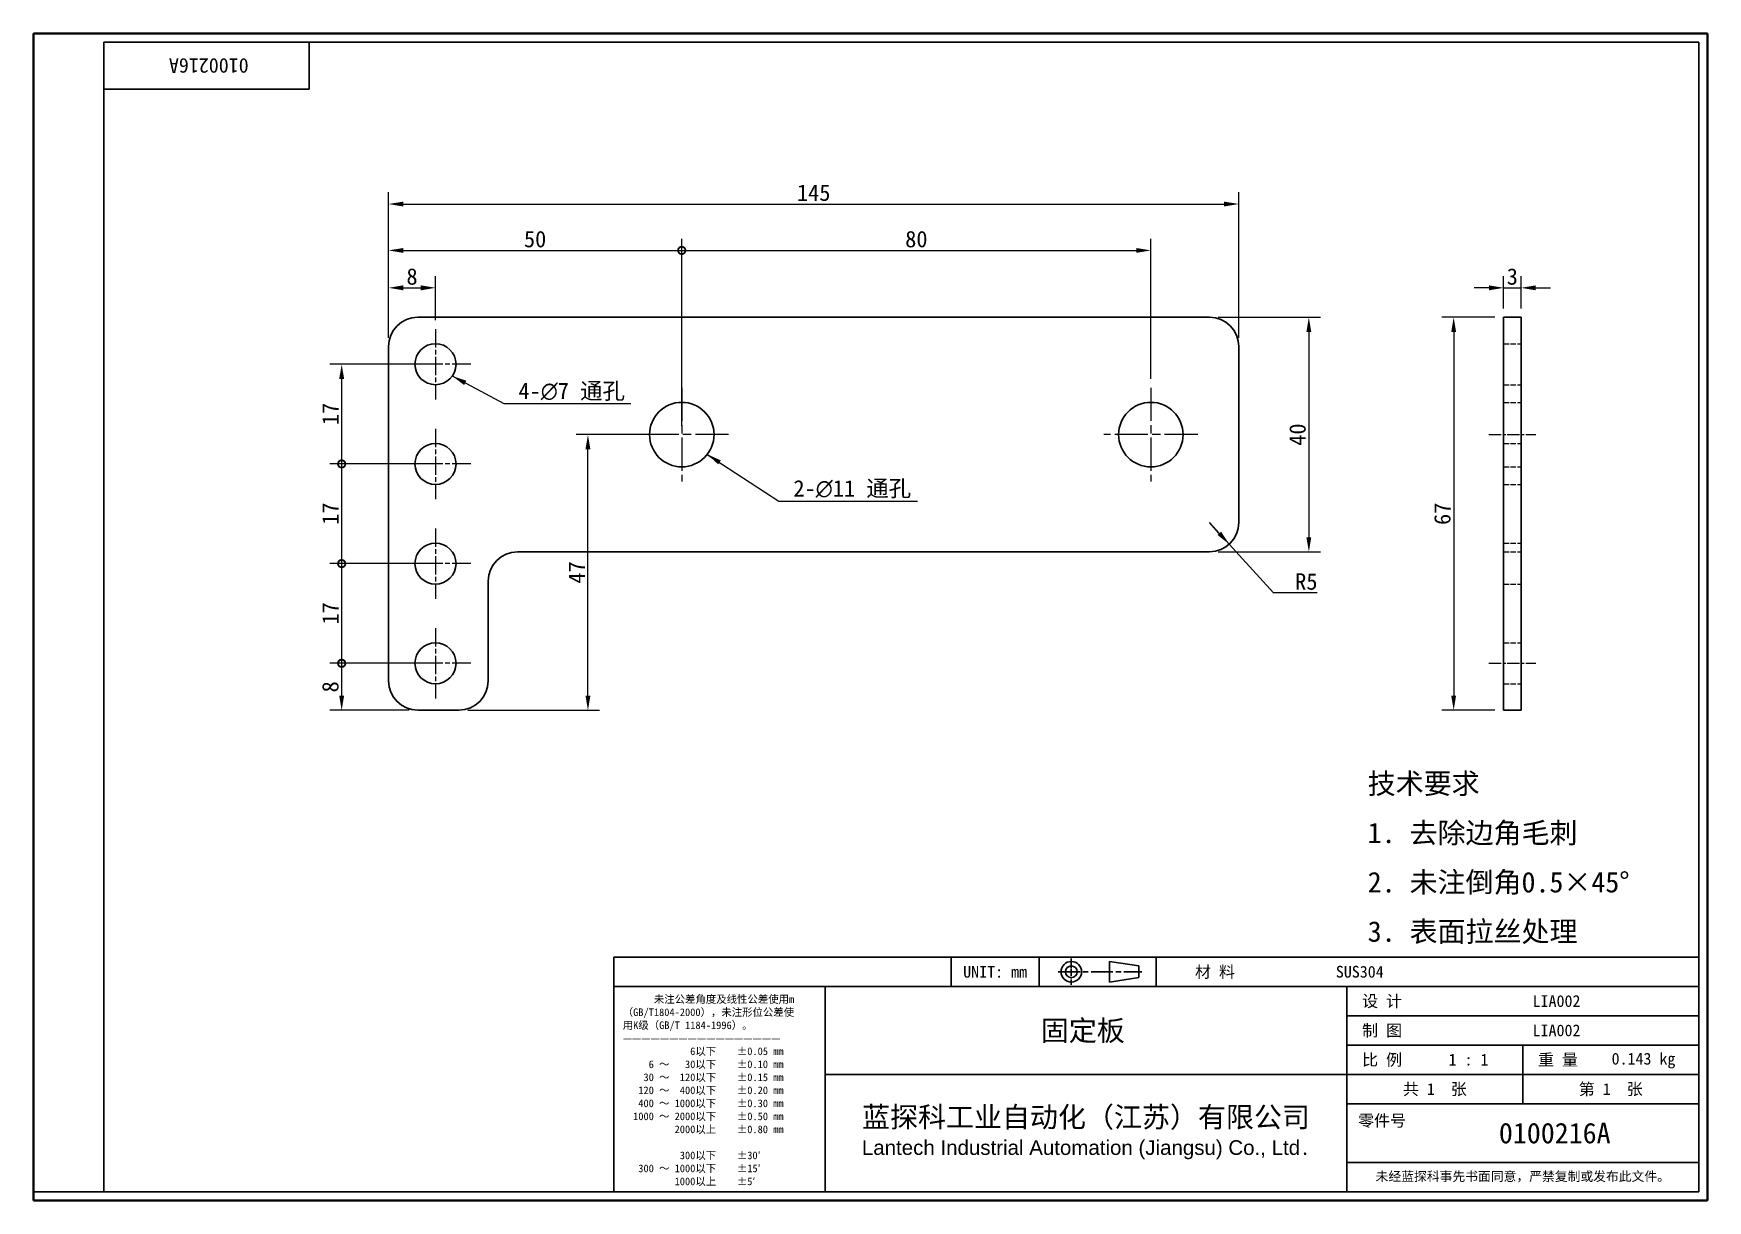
# Model space of a CAD drawing. Header units: millimetres. Extents: x 6 to 292, y 5 to 205.
import ezdxf
from ezdxf.enums import TextEntityAlignment as Align

# ---------------------------------------------------------------- set-up
doc = ezdxf.new("R2010")
doc.units = ezdxf.units.MM
doc.linetypes.add('CHAIN', pattern=[0.3543, 0.2362, -0.0295, 0.0591, -0.0295])
doc.linetypes.add('DASHED', pattern=[0.2067, 0.1654, -0.0413])
for name, color, linetype, lineweight in [('1', 7, 'Continuous', 18), ('可见 (ISO)', 7, 'Continuous', 25), ('图框 (ISO)', 7, 'Continuous', 35), ('标题 (ISO)', 7, 'Continuous', 25)]:
    doc.layers.add(name, color=color, linetype=linetype, lineweight=lineweight)
for name, color, linetype, lineweight, true_color in [('中心标记 (ISO)', 1, 'CHAIN', 18, 0xff0000), ('中心线 (ISO)', 1, 'CHAIN', 18, 0xff0000), ('尺寸 (ISO)', 7, 'Continuous', 18, 0x008000), ('符号 (ISO)', 7, 'Continuous', 18, 0x008000), ('隐藏 (ISO)', 5, 'DASHED', 18, 0x0000ff)]:
    doc.layers.add(name, color=color, linetype=linetype, lineweight=lineweight, true_color=true_color)
doc.styles.add('文本样式164', font='SimSun.ttf')
doc.styles.add('文本样式165', font='SimSun.ttf')
doc.styles.add('文本样式74', font='SimSun.ttf')
doc.styles.add('最新国标', font='simfang.ttf')
doc.styles.add('注释文本 (ISO)', font='simfang.ttf')
doc.dimstyles.new('默认 (GB)', dxfattribs={"dimtxt": 2.8, "dimasz": 2.5, "dimexe": 2, "dimexo": 1.5, "dimgap": 0.5, "dimtad": 1, "dimtoh": 1, "dimdsep": 46, "dimtxsty": '最新国标', "dimcen": 0.09, "dimdle": 10, "dimclrd": 256, "dimclre": 256, "dimclrt": 256, "dimaunit": 1, "dimadec": 3, "dimazin": 2, "dimtfac": 0.535714, "dimtdec": 3, "dimtmove": 0, "dimatfit": 3, "dimfxl": 0, "dimtolj": 1, "dimlwd": -1, "dimlwe": -1, "dimarcsym": 0})
doc.dimstyles.new('默认 (GB)$7', dxfattribs={"dimtxt": 2.8, "dimasz": 2.5, "dimexe": 2, "dimexo": 1.5, "dimgap": 0.5, "dimtad": 1, "dimtoh": 1, "dimdsep": 46, "dimtxsty": '最新国标', "dimcen": 0.09, "dimdle": 10, "dimclrd": 256, "dimclre": 256, "dimclrt": 256, "dimaunit": 1, "dimadec": 3, "dimazin": 2, "dimtfac": 0.535714, "dimtdec": 3, "dimtmove": 0, "dimatfit": 3, "dimfxl": 0, "dimtolj": 1, "dimlwd": -1, "dimlwe": -1, "dimarcsym": 0})

# ---------------------------------------------------------------- blocks, each defined once
blk = doc.blocks.new('图框 最新国标')
at = {"layer": '图框 (ISO)'}
for p, q in [((6, 7), (6, 204.5)), ((6, 204.5), (291.5, 204.5)), ((291.5, 204.5), (291.5, 5.5)), ((6, 7), (6, 5.5)), ((6, 7), (6, 5.5)), ((291.5, 5.5), (6, 5.5))]:
    blk.add_line(p, q, dxfattribs=at)
at = {"layer": '图框 (ISO)', "color": 7, "linetype": 'Continuous', "lineweight": 25}
for p, q in [((18, 203), (290, 203)), ((18, 7), (18, 203)), ((18, 203), (290, 203)), ((53, 203), (53, 195)), ((290, 203), (290, 7)), ((290, 203), (290, 7)), ((53, 195), (18, 195)), ((290, 7), (6, 7)), ((290, 7), (18, 7))]:
    blk.add_line(p, q, dxfattribs=at)
at = {"layer": '图框 (ISO)', "style": '文本样式74'}
blk.add_attdef('零件代号_001', (42.7, 200.25), '', height=2.5, rotation=180, dxfattribs=at)
blk = doc.blocks.new('标题栏 最新国标')
at = {"layer": '标题 (ISO)'}
for p, q in [((381.98, -183.84), (196.98, -183.84)), ((196.98, -183.84), (196.98, -223.84)), ((254.48, -183.84), (254.48, -188.84)), ((269.48, -183.84), (269.48, -188.84)), ((281.48, -188.09), (281.48, -184.59)), ((281.48, -184.59), (286.48, -185.34)), ((286.48, -185.34), (286.48, -187.34)), ((289.48, -183.84), (289.48, -188.84)), ((381.98, -223.84), (381.98, -183.84)), ((383.48, -183.84), (383.48, -225.34)), ((286.48, -187.34), (281.48, -188.09)), ((196.98, -188.84), (381.98, -188.84)), ((232.98, -188.84), (232.98, -223.84)), ((321.98, -188.84), (321.98, -223.84)), ((321.98, -193.84), (381.98, -193.84)), ((321.98, -198.84), (381.98, -198.84)), ((351.98, -198.84), (351.98, -208.84)), ((321.98, -203.84), (232.98, -203.84)), ((321.98, -203.84), (381.98, -203.84)), ((321.98, -208.84), (381.98, -208.84)), ((321.98, -218.84), (381.98, -218.84)), ((196.98, -223.84), (381.98, -223.84)), ((383.48, -225.34), (196.98, -225.34))]:
    blk.add_line(p, q, dxfattribs=at)
at = {"layer": '标题 (ISO)', "linetype": 'CHAIN', "ltscale": 5.000333}
blk.add_line((274.98, -184.09), (274.98, -188.59), dxfattribs=at)
at = {"layer": '标题 (ISO)', "linetype": 'CHAIN', "ltscale": 15.834605}
blk.add_line((272.73, -186.34), (286.98, -186.34), dxfattribs=at)
at = {"layer": '标题 (ISO)'}
for radius in [1.75, 1]:
    blk.add_circle((274.98, -186.34), radius, dxfattribs=at)
at = {"layer": '1', "style": '文本样式164'}
for s, p in [('UNIT: mm', (261.98, -186.34)), ('材 料', (299.48, -186.34)), ('设 计', (327.98, -191.34)), ('制 图', (327.98, -196.34)), ('比 例', (327.98, -201.34)), ('重 量', (357.98, -201.34)), ('共 1  张', (336.98, -206.34)), ('第 1  张', (366.98, -206.34))]:
    blk.add_text(s, height=2, dxfattribs=at).set_placement(p, align=Align.MIDDLE_CENTER)
at = {"layer": '标题 (ISO)', "style": '注释文本 (ISO)'}
for s, insert, char_height, attachment_point, line_spacing_factor in [('\\fSimSun|b0|i0;{\\H1.3000;      未注公差角度及线性公差使用m\\P}\\fSimSun|b0|i0;{\\H1.3000;（GB/T1804-2000），未注形位公差使\\P}\\fSimSun|b0|i0;{\\H1.3000;用K级（GB/T 1184-1996）。\\P}\\fSimSun|b0|i0;{\\H1.3000;—————————————————\\P}\\fSimSun|b0|i0;{\\H1.3000;             6以下    ±0.05 mm\\P}\\fSimSun|b0|i0;{\\H1.3000;     6 ～   30以下    ±0.10 mm\\P}\\fSimSun|b0|i0;{\\H1.3000;    30 ～  120以下    ±0.15 mm\\P}\\fSimSun|b0|i0;{\\H1.3000;   120 ～  400以下    ±0.20 mm\\P}\\fSimSun|b0|i0;{\\H1.3000;   400 ～ 1000以下    ±0.30 mm\\P}\\fSimSun|b0|i0;{\\H1.3000;  1000 ～ 2000以下    ±0.50 mm\\P}\\fSimSun|b0|i0;{\\H1.3000;          2000以上    ±0.80 mm\\P}\\fSimSun|b0|i0;{\\H1.3000;\\P}\\fSimSun|b0|i0;{\\H1.3000;           300以下    ±30′\\P}\\fSimSun|b0|i0;{\\H1.3000;   300 ～ 1000以下    ±15′\\P}\\fSimSun|b0|i0;{\\H1.3000;          1000以上    ±5′}', (198.48, -206.63), 1.3, 4, 1.023913), ('{\\fMicrosoft YaHei|b0|i0|c134|p34;\\H1.75x;蓝探科工业自动化（江苏）有限公司\\P\\fArial|b0|i0|c0|p34;\\H0.71429x;Lantech Industrial Automation (Jiangsu) Co., Ltd\\fFangSong|b0|i0|c134|p49;.\\H1.15195x; }', (277.48, -213.84), 2, 5, 0.978695)]:
    blk.add_mtext(s, dxfattribs=dict(at, insert=insert, char_height=char_height, attachment_point=attachment_point, line_spacing_factor=line_spacing_factor))
at = {"layer": '标题 (ISO)', "attachment_point": 5, "style": '注释文本 (ISO)'}
for s, insert, char_height in [('\\fFangSong|b0|i0;零件号', (327.98, -211.84), 2), ('\\fSimSun|b0|i0;{\\H1.6000;未经蓝探科事先书面同意，严禁复制或发布此文件。}', (351.98, -221.34), 1.6)]:
    blk.add_mtext(s, dxfattribs=dict(at, insert=insert, char_height=char_height))
at = {"layer": '标题 (ISO)'}
for tag, p, height, style in [('材料_001', (320.09, -187.33), 2, '注释文本 (ISO)'), ('设计人_001', (353.65, -192.33), 2, '注释文本 (ISO)'), ('库存编号_001', (269.78, -198.11), 3.5, '文本样式165'), ('设计人_001', (353.65, -197.33), 2, '注释文本 (ISO)'), ('视图比例_001', (339.32, -202.33), 2, '注释文本 (ISO)'), ('质量\\P3;_001', (367.12, -202.16), 2, '注释文本 (ISO)'), ('零件代号_001', (347.9, -215.59), 3.5, '文本样式165')]:
    blk.add_attdef(tag, p, '', height=height, dxfattribs=dict(at, style=style))
blk = doc.blocks.new('*D5')
at = {"layer": 'Defpoints', "color": 0, "transparency": 16777216}
for p in [(211.56, 175.42), (66.56, 151.1), (211.56, 151.1)]:
    blk.add_point(p, dxfattribs=at)
at = {"layer": '尺寸 (ISO)', "color": 116, "true_color": 0x00803f, "transparency": 16777216}
for p, q in [((66.56, 152.6), (66.56, 177.42)), ((211.56, 152.6), (211.56, 177.42)), ((69.06, 175.42), (209.06, 175.42))]:
    blk.add_line(p, q, dxfattribs=at)
for points in [[(69.06, 175.83), (69.06, 175), (66.56, 175.42)], [(209.06, 175.83), (209.06, 175), (211.56, 175.42)]]:
    blk.add_solid(points, dxfattribs=at)
at = {"layer": '尺寸 (ISO)', "transparency": 16777216, "insert": (139.06, 177.33), "char_height": 2.8, "attachment_point": 5, "style": '最新国标'}
blk.add_mtext('\\A1;145', dxfattribs=at)
blk = doc.blocks.new('*D6')
at = {"layer": 'Defpoints', "color": 0, "transparency": 16777216}
for p in [(206.56, 156.1), (206.56, 116.1), (223.51, 116.1)]:
    blk.add_point(p, dxfattribs=at)
at = {"layer": '尺寸 (ISO)', "color": 116, "true_color": 0x00803f, "transparency": 16777216}
for p, q in [((208.06, 156.1), (225.51, 156.1)), ((223.51, 153.6), (223.51, 118.6)), ((208.06, 116.1), (225.51, 116.1))]:
    blk.add_line(p, q, dxfattribs=at)
for points in [[(223.09, 153.6), (223.92, 153.6), (223.51, 156.1)], [(223.09, 118.6), (223.92, 118.6), (223.51, 116.1)]]:
    blk.add_solid(points, dxfattribs=at)
at = {"layer": '尺寸 (ISO)', "transparency": 16777216, "insert": (221.59, 136.1), "char_height": 2.8, "attachment_point": 5, "rotation": 90, "style": '最新国标'}
blk.add_mtext('\\A1;40', dxfattribs=at)
blk = doc.blocks.new('_DotSmall')
at = {"color": 0, "linetype": 'ByBlock', "const_width": 0.5}
blk.add_lwpolyline([(-0.0625, 0, 1), (0.0625, 0, 1)], format="xyb", close=True, dxfattribs=at)
blk = doc.blocks.new('*D7')
at = {"layer": 'Defpoints', "color": 0, "transparency": 16777216}
for p in [(58.56, 97.1), (74.56, 97.1), (71.56, 89.1)]:
    blk.add_point(p, dxfattribs=at)
at = {"layer": '尺寸 (ISO)', "color": 116, "true_color": 0x00803f, "transparency": 16777216}
for p, q in [((73.06, 97.1), (56.56, 97.1)), ((58.56, 91.6), (58.56, 97.1)), ((70.06, 89.1), (56.56, 89.1))]:
    blk.add_line(p, q, dxfattribs=at)
blk.add_solid([(58.14, 91.6), (58.98, 91.6), (58.56, 89.1)], dxfattribs=at)
at = {"layer": '尺寸 (ISO)', "color": 116, "true_color": 0x00803f, "transparency": 16777216, "xscale": 2.5, "yscale": 2.5, "zscale": 2.5, "rotation": 90}
blk.add_blockref('_DotSmall', (58.56, 97.1), dxfattribs=at)
at = {"layer": '尺寸 (ISO)', "transparency": 16777216, "insert": (56.64, 93.09), "char_height": 2.8, "attachment_point": 5, "rotation": 90, "style": '最新国标'}
blk.add_mtext('\\A1;8', dxfattribs=at)
blk = doc.blocks.new('*D9')
at = {"layer": 'Defpoints', "color": 0, "transparency": 16777216}
for p in [(58.56, 114.1), (74.56, 114.1), (74.56, 97.1)]:
    blk.add_point(p, dxfattribs=at)
at = {"layer": '尺寸 (ISO)', "color": 116, "true_color": 0x00803f, "transparency": 16777216}
for p, q in [((73.06, 114.1), (56.56, 114.1)), ((58.56, 97.1), (58.56, 114.1)), ((73.06, 97.1), (56.56, 97.1))]:
    blk.add_line(p, q, dxfattribs=at)
at = {"layer": '尺寸 (ISO)', "color": 116, "true_color": 0x00803f, "transparency": 16777216, "xscale": 2.5, "yscale": 2.5, "zscale": 2.5}
for p, rotation in [((58.56, 114.1), 90), ((58.56, 97.1), 270)]:
    blk.add_blockref('_DotSmall', p, dxfattribs=dict(at, rotation=rotation))
at = {"layer": '尺寸 (ISO)', "transparency": 16777216, "insert": (56.64, 105.61), "char_height": 2.8, "attachment_point": 5, "rotation": 90, "style": '最新国标'}
blk.add_mtext('\\A1;17', dxfattribs=at)
blk = doc.blocks.new('*D10')
at = {"layer": 'Defpoints', "color": 0, "transparency": 16777216}
for p in [(58.56, 131.1), (74.56, 131.1), (74.56, 114.1)]:
    blk.add_point(p, dxfattribs=at)
at = {"layer": '尺寸 (ISO)', "color": 116, "true_color": 0x00803f, "transparency": 16777216}
for p, q in [((73.06, 131.1), (56.56, 131.1)), ((58.56, 114.1), (58.56, 131.1)), ((73.06, 114.1), (56.56, 114.1))]:
    blk.add_line(p, q, dxfattribs=at)
at = {"layer": '尺寸 (ISO)', "color": 116, "true_color": 0x00803f, "transparency": 16777216, "xscale": 2.5, "yscale": 2.5, "zscale": 2.5}
for p, rotation in [((58.56, 131.1), 90), ((58.56, 114.1), 270)]:
    blk.add_blockref('_DotSmall', p, dxfattribs=dict(at, rotation=rotation))
at = {"layer": '尺寸 (ISO)', "transparency": 16777216, "insert": (56.64, 122.61), "char_height": 2.8, "attachment_point": 5, "rotation": 90, "style": '最新国标'}
blk.add_mtext('\\A1;17', dxfattribs=at)
blk = doc.blocks.new('*D11')
at = {"layer": 'Defpoints', "color": 0, "transparency": 16777216}
for p in [(58.56, 148.1), (74.56, 148.1), (74.56, 131.1)]:
    blk.add_point(p, dxfattribs=at)
at = {"layer": '尺寸 (ISO)', "color": 116, "true_color": 0x00803f, "transparency": 16777216}
for p, q in [((73.06, 148.1), (56.56, 148.1)), ((58.56, 131.1), (58.56, 145.6)), ((73.06, 131.1), (56.56, 131.1))]:
    blk.add_line(p, q, dxfattribs=at)
blk.add_solid([(58.14, 145.6), (58.98, 145.6), (58.56, 148.1)], dxfattribs=at)
at = {"layer": '尺寸 (ISO)', "color": 116, "true_color": 0x00803f, "transparency": 16777216, "xscale": 2.5, "yscale": 2.5, "zscale": 2.5, "rotation": 270}
blk.add_blockref('_DotSmall', (58.56, 131.1), dxfattribs=at)
at = {"layer": '尺寸 (ISO)', "transparency": 16777216, "insert": (56.64, 139.61), "char_height": 2.8, "attachment_point": 5, "rotation": 90, "style": '最新国标'}
blk.add_mtext('\\A1;17', dxfattribs=at)
blk = doc.blocks.new('*D12')
at = {"layer": 'Defpoints', "color": 0, "transparency": 16777216}
for p in [(74.56, 161.13), (74.56, 154.1), (66.56, 151.1)]:
    blk.add_point(p, dxfattribs=at)
at = {"layer": '尺寸 (ISO)', "color": 116, "true_color": 0x00803f, "transparency": 16777216}
for p, q in [((66.56, 152.6), (66.56, 163.13)), ((74.56, 155.6), (74.56, 163.13)), ((69.06, 161.13), (72.06, 161.13))]:
    blk.add_line(p, q, dxfattribs=at)
for points in [[(69.06, 161.55), (69.06, 160.71), (66.56, 161.13)], [(72.06, 161.55), (72.06, 160.71), (74.56, 161.13)]]:
    blk.add_solid(points, dxfattribs=at)
at = {"layer": '尺寸 (ISO)', "transparency": 16777216, "insert": (70.56, 163.04), "char_height": 2.8, "attachment_point": 5, "style": '最新国标'}
blk.add_mtext('\\A1;8', dxfattribs=at)
blk = doc.blocks.new('*D13')
at = {"layer": 'Defpoints', "color": 0, "transparency": 16777216}
for p in [(116.56, 167.51), (66.56, 151.1), (116.56, 136.1)]:
    blk.add_point(p, dxfattribs=at)
at = {"layer": '尺寸 (ISO)', "color": 116, "true_color": 0x00803f, "transparency": 16777216}
for p, q in [((66.56, 152.6), (66.56, 169.51)), ((116.56, 137.6), (116.56, 169.51)), ((69.06, 167.51), (116.56, 167.51))]:
    blk.add_line(p, q, dxfattribs=at)
blk.add_solid([(69.06, 167.92), (69.06, 167.09), (66.56, 167.51)], dxfattribs=at)
at = {"layer": '尺寸 (ISO)', "color": 116, "true_color": 0x00803f, "transparency": 16777216, "xscale": 2.5, "yscale": 2.5, "zscale": 2.5}
blk.add_blockref('_DotSmall', (116.56, 167.51), dxfattribs=at)
at = {"layer": '尺寸 (ISO)', "transparency": 16777216, "insert": (91.55, 169.42), "char_height": 2.8, "attachment_point": 5, "style": '最新国标'}
blk.add_mtext('\\A1;50', dxfattribs=at)
blk = doc.blocks.new('*D14')
at = {"layer": 'Defpoints', "color": 0, "transparency": 16777216}
for p in [(196.56, 167.51), (196.56, 144.1), (116.56, 136.1)]:
    blk.add_point(p, dxfattribs=at)
at = {"layer": '尺寸 (ISO)', "color": 116, "true_color": 0x00803f, "transparency": 16777216}
for p, q in [((116.56, 137.6), (116.56, 169.51)), ((196.56, 145.6), (196.56, 169.51)), ((116.56, 167.51), (194.06, 167.51))]:
    blk.add_line(p, q, dxfattribs=at)
blk.add_solid([(194.06, 167.92), (194.06, 167.09), (196.56, 167.51)], dxfattribs=at)
at = {"layer": '尺寸 (ISO)', "color": 116, "true_color": 0x00803f, "transparency": 16777216, "xscale": 2.5, "yscale": 2.5, "zscale": 2.5, "rotation": 180}
blk.add_blockref('_DotSmall', (116.56, 167.51), dxfattribs=at)
at = {"layer": '尺寸 (ISO)', "transparency": 16777216, "insert": (156.57, 169.42), "char_height": 2.8, "attachment_point": 5, "style": '最新国标'}
blk.add_mtext('\\A1;80', dxfattribs=at)
blk = doc.blocks.new('*D15')
at = {"layer": 'Defpoints', "color": 0, "transparency": 16777216}
for p in [(100.56, 136.1), (116.56, 136.1), (78.56, 89.1)]:
    blk.add_point(p, dxfattribs=at)
at = {"layer": '尺寸 (ISO)', "color": 116, "true_color": 0x00803f, "transparency": 16777216}
for p, q in [((115.06, 136.1), (98.56, 136.1)), ((100.56, 91.6), (100.56, 133.6)), ((80.06, 89.1), (102.56, 89.1))]:
    blk.add_line(p, q, dxfattribs=at)
for points in [[(100.14, 133.6), (100.98, 133.6), (100.56, 136.1)], [(100.14, 91.6), (100.98, 91.6), (100.56, 89.1)]]:
    blk.add_solid(points, dxfattribs=at)
at = {"layer": '尺寸 (ISO)', "transparency": 16777216, "insert": (98.64, 112.6), "char_height": 2.8, "attachment_point": 5, "rotation": 90, "style": '最新国标'}
blk.add_mtext('\\A1;47', dxfattribs=at)
blk = doc.blocks.new('*D16')
at = {"layer": 'Defpoints', "color": 0, "transparency": 16777216}
for p in [(256.71, 156.1), (248.21, 89.1), (256.71, 89.1)]:
    blk.add_point(p, dxfattribs=at)
at = {"layer": '尺寸 (ISO)', "color": 116, "true_color": 0x00803f, "transparency": 16777216}
for p, q in [((255.21, 156.1), (246.21, 156.1)), ((248.21, 153.6), (248.21, 91.6)), ((255.21, 89.1), (246.21, 89.1))]:
    blk.add_line(p, q, dxfattribs=at)
for points in [[(247.79, 153.6), (248.62, 153.6), (248.21, 156.1)], [(247.79, 91.6), (248.62, 91.6), (248.21, 89.1)]]:
    blk.add_solid(points, dxfattribs=at)
at = {"layer": '尺寸 (ISO)', "transparency": 16777216, "insert": (246.29, 122.6), "char_height": 2.8, "attachment_point": 5, "rotation": 90, "style": '最新国标'}
blk.add_mtext('\\A1;67', dxfattribs=at)
blk = doc.blocks.new('*D17')
at = {"layer": 'Defpoints', "color": 0, "transparency": 16777216}
for p in [(259.71, 161.13), (256.71, 156.1), (259.71, 156.1)]:
    blk.add_point(p, dxfattribs=at)
at = {"layer": '尺寸 (ISO)', "color": 116, "true_color": 0x00803f, "transparency": 16777216}
for p, q in [((256.71, 157.6), (256.71, 163.13)), ((259.71, 157.6), (259.71, 163.13)), ((254.21, 161.13), (251.71, 161.13)), ((256.71, 161.13), (259.71, 161.13)), ((262.21, 161.13), (264.71, 161.13))]:
    blk.add_line(p, q, dxfattribs=at)
for points in [[(254.21, 161.55), (254.21, 160.71), (256.71, 161.13)], [(262.21, 161.55), (262.21, 160.71), (259.71, 161.13)]]:
    blk.add_solid(points, dxfattribs=at)
at = {"layer": '尺寸 (ISO)', "transparency": 16777216, "insert": (258.21, 163.04), "char_height": 2.8, "attachment_point": 5, "style": '最新国标'}
blk.add_mtext('\\A1;3', dxfattribs=at)
blk = doc.blocks.new('*D18')
at = {"layer": 'Defpoints', "color": 0, "transparency": 16777216}
for p in [(206.56, 121.1), (209.93, 117.41)]:
    blk.add_point(p, dxfattribs=at)
at = {"layer": '尺寸 (ISO)', "color": 116, "true_color": 0x00803f, "transparency": 16777216}
for p, q in [((206.56, 121.1), (209.93, 117.41)), ((208.24, 119.26), (206.56, 121.1)), ((209.93, 117.41), (211.61, 115.56)), ((217.48, 109.11), (211.61, 115.56)), ((224.93, 109.11), (217.48, 109.11))]:
    blk.add_line(p, q, dxfattribs=at)
blk.add_solid([(208.55, 119.54), (207.94, 118.98), (209.93, 117.41)], dxfattribs=at)
at = {"layer": '尺寸 (ISO)', "transparency": 16777216, "insert": (223.08, 111.03), "char_height": 2.8, "attachment_point": 5, "style": '最新国标'}
blk.add_mtext('\\A1;R5', dxfattribs=at)

msp = doc.modelspace()

# ---------------------------------------------------------------- linework, layer by layer
at = {"layer": '中心标记 (ISO)', "ltscale": 13.334389}
for p, q in [((74.5602, 154.104), (74.5602, 142.104)), ((80.5602, 148.104), (68.5602, 148.104)), ((74.5602, 137.104), (74.5602, 125.104)), ((80.5602, 131.104), (68.5602, 131.104)), ((74.5602, 120.104), (74.5602, 108.104)), ((80.5602, 114.104), (68.5602, 114.104)), ((74.5602, 103.104), (74.5602, 91.104)), ((80.5602, 97.104), (68.5602, 97.104))]:
    msp.add_line(p, q, dxfattribs=at)
at = {"layer": '中心标记 (ISO)', "ltscale": 23.990969}
for p, q in [((116.5602, 144.104), (116.5602, 128.104)), ((196.5602, 144.104), (196.5602, 128.104)), ((124.5602, 136.104), (108.5602, 136.104)), ((204.5602, 136.104), (188.5602, 136.104))]:
    msp.add_line(p, q, dxfattribs=at)
at = {"layer": '中心线 (ISO)', "ltscale": 8.88956}
for p, q in [((254.2058, 136.104), (262.2058, 136.104)), ((254.2058, 136.104), (262.2058, 136.104)), ((254.2058, 97.104), (262.2058, 97.104))]:
    msp.add_line(p, q, dxfattribs=at)
at = {"layer": '可见 (ISO)'}
for p, q in [((71.5602, 156.104), (206.5602, 156.104)), ((259.7058, 156.104), (256.7058, 156.104)), ((256.7058, 151.104), (256.7058, 156.104)), ((259.7058, 156.104), (259.7058, 151.104)), ((66.5602, 94.104), (66.5602, 151.104)), ((211.5602, 151.104), (211.5602, 121.104)), ((256.7058, 94.104), (256.7058, 151.104)), ((259.7058, 94.104), (259.7058, 151.104)), ((88.5602, 116.104), (206.5602, 116.104)), ((83.5602, 94.104), (83.5602, 111.104)), ((256.7058, 89.104), (256.7058, 94.104)), ((259.7058, 94.104), (259.7058, 89.104)), ((78.5602, 89.104), (71.5602, 89.104)), ((256.7058, 89.104), (259.7058, 89.104))]:
    msp.add_line(p, q, dxfattribs=at)
for centre, radius in [((74.5602, 148.104), 3.5), ((116.5602, 136.104), 5.5), ((196.5602, 136.104), 5.5), ((74.5602, 131.104), 3.5), ((74.5602, 114.104), 3.5), ((74.5602, 97.104), 3.5)]:
    msp.add_circle(centre, radius, dxfattribs=at)
for centre, start, end in [((71.5602, 151.104), 90, 180), ((206.5602, 151.104), 0, 90), ((206.5602, 121.104), 270, 0), ((88.5602, 111.104), 90, 180), ((71.5602, 94.104), 180, 270), ((78.5602, 94.104), 270, 0)]:
    msp.add_arc(centre, 5, start, end, dxfattribs=at)
at = {"layer": '隐藏 (ISO)', "ltscale": 5.71399}
for p, q in [((256.7058, 151.604), (259.7058, 151.604)), ((256.7058, 144.604), (259.7058, 144.604)), ((256.7058, 141.604), (259.7058, 141.604)), ((256.7058, 134.604), (259.7058, 134.604)), ((256.7058, 130.604), (259.7058, 130.604)), ((256.7058, 127.604), (259.7058, 127.604)), ((256.7058, 117.604), (259.7058, 117.604)), ((256.7058, 116.104), (259.7058, 116.104)), ((256.7058, 110.604), (259.7058, 110.604)), ((256.7058, 100.604), (259.7058, 100.604)), ((256.7058, 93.604), (259.7058, 93.604))]:
    msp.add_line(p, q, dxfattribs=at)

# ---------------------------------------------------------------- block references
msp.add_blockref('图框 最新国标', (0, 0)).add_auto_attribs({'零件代号_001': '0100216A'})
ref = msp.add_blockref('标题栏 最新国标', (-91.9825, 230.8443))
ref.add_attrib('零件代号_001', '0100216A', (255.9204, 15.25), dxfattribs={"layer": '标题 (ISO)', "height": 3.5, "style": '文本样式165'})
ref.add_attrib('库存编号_001', '固定板', (177.7961, 32.7304), dxfattribs={"layer": '标题 (ISO)', "height": 3.5, "style": '文本样式165'})
ref.add_attrib('质量\\P3;_001', '0.143 kg', (275.1371, 28.6829), dxfattribs={"layer": '标题 (ISO)', "height": 2, "style": '注释文本 (ISO)'})
ref.add_attrib('视图比例_001', '1 : 1', (247.3371, 28.5171), dxfattribs={"layer": '标题 (ISO)', "height": 2, "style": '注释文本 (ISO)'})
ref.add_attrib('设计人_001', 'LIA002', (261.6686, 38.5114), dxfattribs={"layer": '标题 (ISO)', "height": 2, "style": '注释文本 (ISO)'})
ref.add_attrib('设计人_001', 'LIA002', (261.6686, 33.5114), dxfattribs={"layer": '标题 (ISO)', "height": 2, "style": '注释文本 (ISO)'})
ref.add_attrib('材料_001', 'SUS304', (228.1114, 43.5114), dxfattribs={"layer": '标题 (ISO)', "height": 2, "style": '注释文本 (ISO)'})

# ---------------------------------------------------------------- texts
at = {"layer": '符号 (ISO)'}
for s, insert, char_height, width, attachment_point, line_spacing_factor, style in [('4-\\fAIGDT|b0|i0;{\\H2.8000;n}\\fFangSong|b0|i0;{\\H2.8000;7 通孔}', (88.7128, 141.848), 2.8, 20.10414, 7, 0.49, '最新国标'), ('2-\\fAIGDT|b0|i0;{\\H2.8000;n}\\fFangSong|b0|i0;{\\H2.8000;11 通孔}', (135.6021, 125.2336), 2.8, 22.221006, 7, 0.49, '最新国标'), ('\\fFangSong|b0|i0;{\\H3.5000;技术要求\\P}\\fFangSong|b0|i0;{\\H3.5000;1. 去除边角毛刺\\P}\\fFangSong|b0|i0;{\\H3.5000;2. 未注倒角0.5×45°\\P}\\fFangSong|b0|i0;{\\H3.5000;3. 表面拉丝处理}', (233.542, 63.7945), 3.5, 52.397661, 4, 1.441304, '注释文本 (ISO)')]:
    msp.add_mtext(s, dxfattribs=dict(at, insert=insert, char_height=char_height, width=width, attachment_point=attachment_point, line_spacing_factor=line_spacing_factor, style=style))

# ---------------------------------------------------------------- dimensions: what is measured, and where the dimension line sits
at = {"layer": '尺寸 (ISO)', "color": 116, "true_color": 0x00803f}
for base, p2, picture, middle in [((211.5602, 175.4158), (211.5602, 151.104), '*D5', (139.0602, 175.4158)), ((74.5602, 161.1285), (74.5602, 154.104), '*D12', (70.5602, 161.1285))]:
    dim = msp.add_linear_dim(base=base, p1=(66.5602, 151.104), p2=p2, dimstyle='默认 (GB)', override={"dimgap": 0.5, "dimtoh": 0, "dimdec": 2, "dimtol": 0, "dimlim": 0, "dimtp": 0, "dimtm": 0, "dimtdec": 3, "dimtofl": 0, "dimatfit": 1}, dxfattribs=at)
    dim.commit()
    dim.dimension.update_dxf_attribs({"geometry": picture, "text_midpoint": middle, "dimtype": 160})
for base, p1, p2, angle, override, picture, middle in [((116.5602, 167.5068), (66.5602, 151.104), (116.5602, 136.104), 180, {"dimgap": 0.5, "dimtoh": 0, "dimdec": 2, "dimblk2": 'DotSmall', "dimsah": 1, "dimdle": 0, "dimtol": 0, "dimlim": 0, "dimtp": 0, "dimtm": 0, "dimtdec": 3, "dimtofl": 0, "dimatfit": 1}, '*D13', (91.5502, 167.5068)), ((196.5602, 167.5068), (116.5602, 136.104), (196.5602, 144.104), 180, {"dimgap": 0.5, "dimtoh": 0, "dimdec": 2, "dimblk1": 'DotSmall', "dimsah": 1, "dimdle": 0, "dimtol": 0, "dimlim": 0, "dimtp": 0, "dimtm": 0, "dimtdec": 3, "dimtofl": 0, "dimatfit": 1}, '*D14', (156.5702, 167.5068)), ((259.7058, 161.1285), (256.7058, 156.104), (259.7058, 156.104), 180, {"dimgap": 0.5, "dimtoh": 0, "dimdec": 2, "dimtol": 0, "dimlim": 0, "dimtp": 0, "dimtm": 0, "dimtdec": 3, "dimtofl": 1, "dimatfit": 1}, '*D17', (258.2058, 161.1285)), ((223.5081, 116.104), (206.5602, 156.104), (206.5602, 116.104), 270, {"dimgap": 0.5, "dimtoh": 0, "dimdec": 2, "dimtol": 0, "dimlim": 0, "dimtp": 0, "dimtm": 0, "dimtdec": 3, "dimtofl": 0, "dimatfit": 1}, '*D6', (223.5081, 136.104)), ((248.2058, 89.104), (256.7058, 156.104), (256.7058, 89.104), 90, {"dimgap": 0.5, "dimtoh": 0, "dimdec": 2, "dimtol": 0, "dimlim": 0, "dimtp": 0, "dimtm": 0, "dimtdec": 3, "dimtofl": 0, "dimatfit": 1}, '*D16', (248.2058, 122.604)), ((58.5602, 148.104), (74.5602, 131.104), (74.5602, 148.104), 90, {"dimgap": 0.5, "dimtoh": 0, "dimdec": 2, "dimblk1": 'DotSmall', "dimsah": 1, "dimdle": 0, "dimtol": 0, "dimlim": 0, "dimtp": 0, "dimtm": 0, "dimtdec": 3, "dimtofl": 0, "dimatfit": 1}, '*D11', (58.5602, 139.614)), ((100.5602, 136.104), (78.5602, 89.104), (116.5602, 136.104), 90, {"dimgap": 0.5, "dimtoh": 0, "dimdec": 2, "dimtol": 0, "dimlim": 0, "dimtp": 0, "dimtm": 0, "dimtdec": 3, "dimtofl": 0, "dimatfit": 1}, '*D15', (100.5602, 112.604)), ((58.5602, 131.104), (74.5602, 114.104), (74.5602, 131.104), 90, {"dimgap": 0.5, "dimtoh": 0, "dimdec": 2, "dimblk1": 'DotSmall', "dimblk2": 'DotSmall', "dimsah": 1, "dimdle": 0, "dimtol": 0, "dimlim": 0, "dimtp": 0, "dimtm": 0, "dimtdec": 3, "dimtofl": 0, "dimatfit": 1}, '*D10', (58.5602, 122.614)), ((58.5602, 114.104), (74.5602, 97.104), (74.5602, 114.104), 90, {"dimgap": 0.5, "dimtoh": 0, "dimdec": 2, "dimblk1": 'DotSmall', "dimblk2": 'DotSmall', "dimsah": 1, "dimdle": 0, "dimtol": 0, "dimlim": 0, "dimtp": 0, "dimtm": 0, "dimtdec": 3, "dimtofl": 0, "dimatfit": 1}, '*D9', (58.5602, 105.614)), ((58.5602, 97.104), (71.5602, 89.104), (74.5602, 97.104), 90, {"dimgap": 0.5, "dimtoh": 0, "dimdec": 2, "dimblk2": 'DotSmall', "dimsah": 1, "dimdle": 0, "dimtol": 0, "dimlim": 0, "dimtp": 0, "dimtm": 0, "dimtdec": 3, "dimtofl": 0, "dimatfit": 1}, '*D7', (58.5602, 93.094))]:
    dim = msp.add_linear_dim(base=base, p1=p1, p2=p2, angle=angle, dimstyle='默认 (GB)', override=override, dxfattribs=at)
    dim.commit()
    dim.dimension.update_dxf_attribs({"geometry": picture, "text_midpoint": middle, "dimtype": 160})
dim = msp.add_radius_dim(center=(206.5602, 121.104), mpoint=(209.9267, 117.4071), dimstyle='默认 (GB)', override={"dimgap": 0.5, "dimtih": 1, "dimdec": 2, "dimlfac": 1, "dimcen": 0, "dimtol": 0, "dimlim": 0, "dimtp": 0, "dimtm": 0, "dimtdec": 3}, dxfattribs=at)
dim.commit()
dim.dimension.update_dxf_attribs({"geometry": '*D18', "text_midpoint": (223.0774, 109.1113), "dimtype": 164})

# ---------------------------------------------------------------- leaders
at = {"layer": '符号 (ISO)', "annotation_type": 0, "has_hookline": 1, "hookline_direction": 0}
for points, text_width in [([(77.4315, 146.1025), (86.2128, 141.3813), (88.7128, 141.3813)], 19.177), ([(120.9082, 132.7357), (133.1021, 124.7669), (135.6021, 124.7669)], 21.161)]:
    msp.add_leader(points, dimstyle='默认 (GB)$7', override={"dimgap": 0, "dimtad": 1}, dxfattribs=dict(at, text_width=text_width))

doc.saveas('drawing.dxf')
